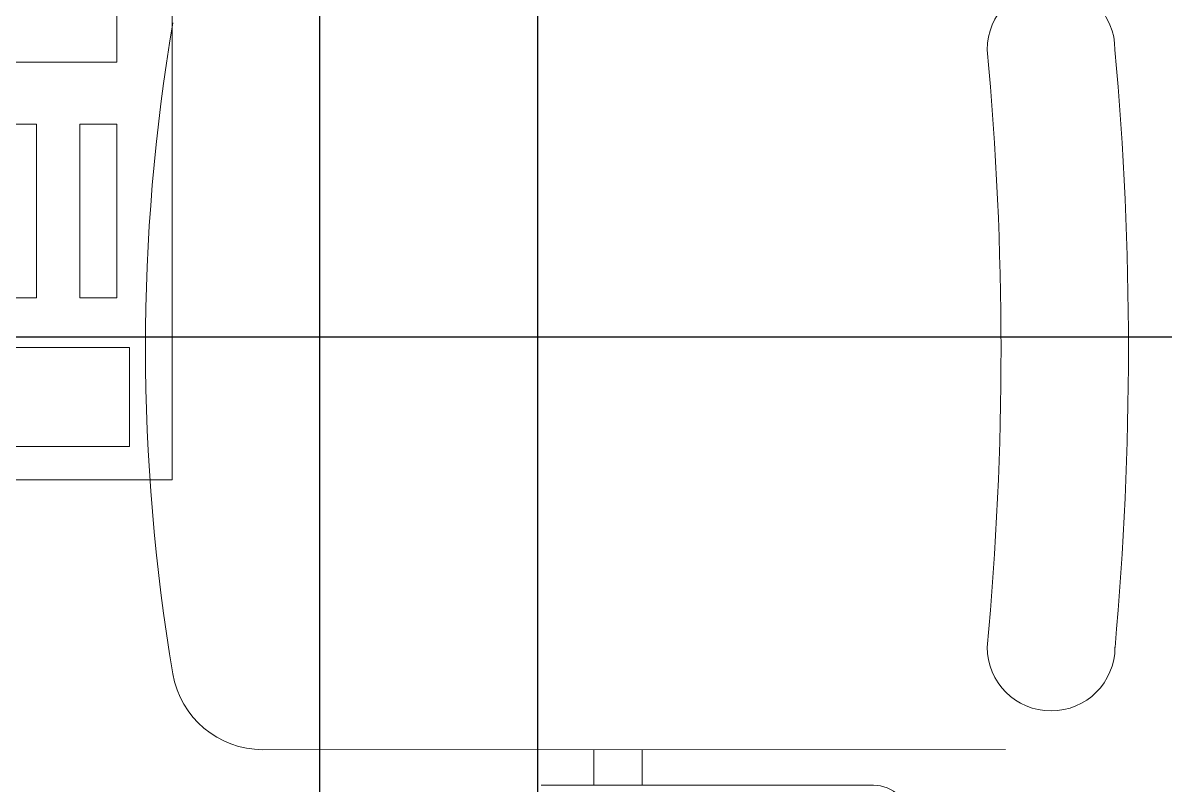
# Model space of a CAD drawing. Extents: x -509638 to 57327, y -29287 to 19916.
# Drawn here: x 25533 to 26160, y 6664 to 7083 of the extents above; entities that cross this region are included whole.
import ezdxf

# ---------------------------------------------------------------- set-up
doc = ezdxf.new("R2010")
doc.units = 0
doc.header["$LTSCALE"] = 0.25
doc.linetypes.add('DASHDOT', pattern=[25.4, 12.7, -6.35, 0, -6.35])
doc.layers.add('01-First Floor$0$FALSE CEILING', color=251, linetype='Continuous')
for name, color, linetype, lineweight in [('01-First Floor$0$LOADING', 253, 'Continuous', 5), ('01-First Floor$0$NEW Wall', 166, 'Continuous', 5), ('E-LITE-CLNG-CNDT', 6, 'DASHDOT', 35)]:
    doc.layers.add(name, color=color, linetype=linetype, lineweight=lineweight)

# ---------------------------------------------------------------- blocks, each defined once
blk = doc.blocks.new('01-First Floor$0$ITCWLS1-P')
at = {"layer": '01-First Floor$0$LOADING'}
for p in [(0, 0.45), (-0.17, 0)]:
    blk.add_line(p, (0, 0), dxfattribs=at)
for points in [[(-0.1019, 0.43047), (-0.03039, 0.43047), (-0.03039, 0.22944), (-0.1019, 0.22944)], [(-0.1019, 0.19536), (-0.07466, 0.19536), (-0.07466, 0.09996), (-0.1019, 0.09996)], [(-0.03039, 0.19536), (-0.05082, 0.19536), (-0.05082, 0.09996), (-0.03039, 0.09996)], [(-0.14957, 0.0727), (-0.02358, 0.0727), (-0.02358, 0.01818), (-0.14957, 0.01818)]]:
    blk.add_lwpolyline(points, close=True, dxfattribs=at)
blk = doc.blocks.new('*X113')
at = {"color": 0}
for p, q in [((5, 3), (5, 3)), ((5, 3), (5, 3)), ((5, 3), (5, 3)), ((5, 3), (5, 3)), ((5, 3), (5, 3)), ((5, 3), (5, 3)), ((5, 3), (5, 3)), ((5, 3), (5, 3)), ((5, 3), (5, 3)), ((5, 3), (5, 3)), ((5, 3), (5, 3)), ((5, 3), (5, 3)), ((5, 3), (5, 3)), ((5, 3), (5, 3)), ((5, 3), (5, 3)), ((5, 3), (5, 3)), ((5, 3), (5, 3)), ((5, 3), (5, 3)), ((5, 3), (5, 3)), ((5, 3), (5, 3)), ((5, 3), (5, 3)), ((5, 3), (5, 3)), ((5, 3), (5, 3)), ((5, 3), (5, 3)), ((5, 3), (5, 3)), ((5, 3), (5, 3)), ((5, 3), (5, 3)), ((5, 3), (5, 3)), ((5, 3), (5, 3)), ((5, 3), (5, 3)), ((5, 3), (5, 3)), ((5, 3), (5, 3)), ((5, 3), (5, 3)), ((5, 3), (5, 3)), ((5, 3), (5, 3)), ((5, 3), (5, 3)), ((5, 3), (5, 3)), ((5, 3), (5, 3)), ((5, 3), (5, 3)), ((5, 3), (5, 3)), ((5, 3), (5, 3)), ((5, 3), (5, 3)), ((5, 3), (5, 3)), ((5, 3), (5, 3)), ((5, 3), (5, 3)), ((5, 3), (5, 3)), ((5, 3), (5, 3)), ((5, 3), (5, 3)), ((5, 3), (5, 3)), ((5, 3), (5, 3)), ((5, 3), (5, 3)), ((5, 3), (5, 3)), ((5, 3), (5, 3)), ((5, 3), (5, 3)), ((5, 3), (5, 3)), ((5, 3), (5, 3)), ((5, 3), (5, 3)), ((5, 3), (5, 3)), ((5, 3), (5, 3)), ((5, 3), (5, 3)), ((5, 3), (5, 3)), ((5, 3), (5, 3)), ((5, 3), (5, 3)), ((5, 3), (5, 3)), ((5, 3), (5, 3)), ((5, 3), (5, 3)), ((6, 3), (5, 3)), ((5, 3), (5, 3)), ((6, 3), (5, 3)), ((5, 3), (5, 3)), ((6, 3), (5, 3)), ((5, 3), (5, 3)), ((6, 3), (5, 3)), ((5, 3), (5, 3)), ((5, 3), (5, 3)), ((5, 3), (5, 3)), ((5, 3), (5, 3)), ((5, 3), (5, 3)), ((5, 3), (5, 3)), ((5, 3), (5, 3)), ((5, 3), (5, 3)), ((5, 3), (5, 3)), ((5, 3), (5, 3)), ((5, 3), (5, 3)), ((5, 3), (5, 3)), ((5, 3), (5, 3)), ((5, 3), (5, 3)), ((5, 3), (5, 3)), ((5, 3), (5, 3)), ((5, 3), (5, 3)), ((5, 3), (5, 3)), ((5, 3), (5, 3)), ((5, 3), (5, 3)), ((5, 3), (5, 3)), ((5, 3), (5, 3)), ((5, 3), (5, 3)), ((6, 3), (6, 3)), ((6, 3), (6, 3)), ((6, 3), (6, 3)), ((6, 3), (6, 3)), ((6, 3), (6, 3)), ((6, 3), (6, 3)), ((6, 3), (6, 3)), ((6, 3), (6, 3)), ((6, 3), (6, 3)), ((6, 3), (6, 3)), ((6, 3), (6, 3)), ((6, 3), (6, 3)), ((6, 3), (6, 3)), ((6, 3), (6, 3)), ((6, 3), (6, 3)), ((6, 3), (6, 3)), ((6, 3), (6, 3)), ((6, 3), (6, 3)), ((6, 3), (6, 3)), ((6, 3), (6, 3)), ((6, 3), (6, 3)), ((6, 3), (6, 3)), ((6, 3), (6, 3)), ((6, 3), (6, 3)), ((6, 3), (6, 3)), ((6, 3), (6, 3)), ((6, 3), (6, 3)), ((6, 3), (6, 3)), ((6, 3), (6, 3)), ((6, 3), (6, 3)), ((6, 3), (6, 3)), ((6, 3), (6, 3)), ((6, 3), (6, 3)), ((6, 3), (6, 3)), ((6, 3), (6, 3)), ((6, 3), (6, 3)), ((6, 3), (6, 3)), ((6, 3), (6, 3)), ((6, 3), (6, 3)), ((6, 3), (6, 3)), ((6, 3), (6, 3)), ((6, 3), (6, 3)), ((6, 3), (6, 3)), ((6, 3), (6, 3)), ((6, 3), (6, 3)), ((6, 3), (6, 3)), ((6, 3), (6, 3)), ((6, 3), (6, 3)), ((6, 3), (6, 3)), ((6, 3), (6, 3)), ((6, 3), (6, 3)), ((6, 3), (6, 3)), ((6, 3), (6, 3)), ((6, 3), (6, 3)), ((6, 3), (6, 3)), ((6, 3), (6, 3)), ((6, 3), (6, 3)), ((6, 3), (6, 3)), ((6, 3), (6, 3)), ((6, 3), (6, 3)), ((6, 3), (6, 3)), ((6, 3), (6, 3)), ((6, 3), (6, 3)), ((6, 3), (6, 3)), ((6, 3), (6, 3)), ((6, 3), (6, 3)), ((6, 3), (6, 3)), ((6, 3), (6, 3)), ((6, 3), (6, 3)), ((6, 3), (6, 3)), ((6, 3), (6, 3)), ((6, 3), (6, 3)), ((6, 3), (6, 3)), ((6, 3), (6, 3)), ((6, 3), (6, 3)), ((6, 3), (6, 3)), ((6, 3), (6, 3)), ((6, 3), (6, 3)), ((6, 3), (6, 3)), ((6, 3), (6, 3)), ((6, 3), (6, 3)), ((6, 3), (6, 3)), ((6, 3), (6, 3)), ((6, 3), (6, 3)), ((6, 3), (6, 3)), ((6, 3), (6, 3)), ((6, 3), (6, 3)), ((6, 3), (6, 3)), ((6, 3), (6, 3)), ((6, 3), (6, 3)), ((6, 3), (6, 3)), ((6, 3), (6, 3)), ((6, 3), (6, 3)), ((6, 3), (6, 3)), ((6, 3), (6, 3)), ((6, 3), (6, 3)), ((6, 3), (6, 3)), ((6, 3), (6, 3)), ((6, 3), (6, 3)), ((6, 3), (6, 3)), ((6, 3), (6, 3)), ((6, 3), (6, 3)), ((6, 3), (6, 3)), ((6, 3), (6, 3)), ((6, 3), (6, 3)), ((6, 3), (6, 3)), ((6, 3), (6, 3)), ((6, 3), (6, 3)), ((6, 3), (6, 3)), ((6, 3), (6, 3)), ((6, 3), (6, 3)), ((6, 3), (6, 3)), ((6, 3), (6, 3)), ((6, 3), (6, 3)), ((6, 3), (6, 3)), ((6, 3), (6, 3)), ((6, 3), (6, 3)), ((6, 3), (6, 3)), ((6, 3), (6, 3)), ((6, 3), (6, 3)), ((6, 3), (6, 3)), ((6, 3), (6, 3)), ((6, 3), (6, 3)), ((6, 3), (6, 3)), ((6, 3), (6, 3)), ((6, 3), (6, 3)), ((6, 3), (6, 3)), ((6, 3), (6, 3)), ((6, 3), (6, 3)), ((6, 3), (6, 3)), ((6, 3), (6, 3)), ((6, 3), (6, 3)), ((6, 3), (6, 3)), ((6, 3), (6, 3)), ((6, 3), (6, 3)), ((6, 3), (6, 3)), ((6, 3), (6, 3)), ((6, 3), (6, 3)), ((6, 3), (6, 3)), ((6, 3), (6, 3)), ((6, 3), (6, 3)), ((6, 3), (6, 3)), ((6, 3), (6, 3)), ((6, 3), (6, 3)), ((6, 3), (6, 3)), ((6, 3), (6, 3)), ((6, 3), (6, 3)), ((6, 3), (6, 3)), ((6, 3), (6, 3)), ((6, 3), (6, 3)), ((6, 3), (6, 3)), ((6, 3), (6, 3)), ((6, 3), (6, 3)), ((6, 3), (6, 3)), ((6, 3), (6, 3)), ((6, 3), (6, 3)), ((6, 3), (6, 3)), ((6, 3), (6, 3)), ((6, 3), (6, 3)), ((6, 3), (6, 3)), ((6, 3), (6, 3)), ((6, 3), (6, 3)), ((6, 3), (6, 3)), ((6, 3), (6, 3)), ((6, 3), (6, 3)), ((6, 3), (6, 3)), ((6, 3), (6, 3)), ((6, 3), (6, 3)), ((6, 3), (6, 3)), ((6, 3), (6, 3)), ((6, 3), (6, 3)), ((6, 3), (6, 3)), ((6, 3), (6, 3)), ((6, 3), (6, 3)), ((6, 3), (6, 3)), ((6, 3), (6, 3)), ((6, 3), (6, 3)), ((6, 3), (6, 3)), ((6, 3), (6, 3)), ((6, 3), (6, 3)), ((6, 3), (6, 3)), ((6, 3), (6, 3)), ((6, 3), (6, 3)), ((6, 3), (6, 3)), ((6, 3), (6, 3)), ((6, 3), (6, 3)), ((6, 3), (6, 3)), ((6, 3), (6, 3)), ((6, 3), (6, 3)), ((6, 3), (6, 3)), ((6, 3), (6, 3)), ((6, 3), (6, 3)), ((6, 3), (6, 3)), ((6, 3), (6, 3)), ((6, 3), (6, 3)), ((6, 3), (6, 3)), ((6, 3), (6, 3)), ((6, 3), (6, 3)), ((6, 3), (6, 3)), ((6, 3), (6, 3)), ((6, 3), (6, 3)), ((6, 3), (6, 3)), ((6, 3), (6, 3)), ((6, 3), (6, 3)), ((6, 3), (5, 3)), ((6, 3), (5, 3)), ((6, 3), (5, 3)), ((6, 3), (5, 3)), ((6, 3), (5, 3)), ((6, 3), (6, 3)), ((6, 3), (6, 3)), ((6, 3), (6, 3)), ((6, 3), (6, 3)), ((6, 3), (6, 3)), ((6, 3), (6, 3)), ((6, 3), (6, 3)), ((6, 3), (6, 3)), ((6, 3), (6, 3)), ((6, 3), (6, 3)), ((6, 3), (6, 3)), ((6, 3), (6, 3)), ((6, 3), (6, 3)), ((6, 3), (6, 3)), ((6, 3), (6, 3)), ((6, 3), (6, 3)), ((6, 3), (6, 3)), ((6, 3), (6, 3)), ((6, 3), (6, 3)), ((6, 3), (6, 3)), ((6, 3), (6, 3)), ((6, 3), (6, 3)), ((6, 3), (6, 3)), ((6, 3), (6, 3)), ((6, 3), (6, 3)), ((6, 3), (6, 3)), ((6, 3), (6, 3)), ((6, 3), (6, 3)), ((6, 3), (6, 3)), ((6, 3), (6, 3)), ((6, 3), (6, 3)), ((6, 3), (6, 3)), ((6, 3), (6, 3)), ((6, 3), (6, 3)), ((6, 3), (6, 3)), ((6, 3), (6, 3)), ((6, 3), (6, 3)), ((6, 3), (6, 3)), ((6, 3), (6, 3)), ((6, 3), (6, 3)), ((6, 3), (6, 3)), ((6, 3), (6, 3)), ((6, 3), (6, 3)), ((6, 3), (6, 3)), ((6, 3), (6, 3)), ((6, 3), (6, 3)), ((6, 3), (6, 3)), ((6, 3), (6, 3)), ((6, 3), (6, 3)), ((6, 3), (6, 3)), ((6, 3), (6, 3)), ((6, 3), (6, 3)), ((6, 3), (6, 3)), ((6, 3), (6, 3)), ((6, 3), (6, 3)), ((6, 3), (6, 3)), ((6, 3), (6, 3)), ((6, 3), (6, 3)), ((6, 3), (6, 3)), ((6, 3), (6, 3)), ((6, 3), (6, 3)), ((6, 3), (6, 3)), ((6, 3), (6, 3)), ((6, 3), (6, 3)), ((6, 3), (6, 3)), ((6, 3), (6, 3)), ((6, 3), (6, 3)), ((6, 3), (6, 3)), ((6, 3), (6, 3)), ((6, 3), (6, 3)), ((6, 3), (6, 3)), ((6, 3), (6, 3)), ((6, 3), (6, 3)), ((6, 3), (6, 3)), ((6, 3), (6, 3)), ((6, 3), (6, 3)), ((6, 3), (6, 3)), ((6, 3), (6, 3)), ((6, 3), (6, 3)), ((6, 3), (6, 3)), ((6, 3), (6, 3)), ((6, 3), (6, 3)), ((6, 3), (6, 3)), ((6, 3), (6, 3)), ((6, 3), (6, 3)), ((6, 3), (6, 3)), ((6, 3), (6, 3)), ((6, 3), (6, 3)), ((6, 3), (6, 3)), ((6, 3), (6, 3)), ((6, 3), (6, 3)), ((6, 3), (6, 3)), ((6, 3), (6, 3)), ((6, 3), (6, 3)), ((6, 3), (6, 3)), ((6, 3), (6, 3)), ((6, 3), (6, 3)), ((6, 3), (6, 3)), ((6, 3), (6, 3)), ((6, 3), (6, 3)), ((6, 3), (6, 3)), ((6, 3), (6, 3)), ((6, 3), (6, 3)), ((6, 3), (6, 3)), ((6, 3), (6, 3)), ((6, 3), (6, 3)), ((6, 3), (6, 3)), ((6, 3), (6, 3)), ((6, 3), (6, 3)), ((6, 3), (6, 3)), ((6, 3), (6, 3)), ((6, 3), (6, 3)), ((6, 3), (6, 3)), ((6, 3), (6, 3)), ((6, 3), (6, 3)), ((6, 3), (6, 3)), ((6, 3), (6, 3)), ((6, 3), (6, 3)), ((6, 3), (6, 3)), ((6, 3), (6, 3)), ((6, 3), (6, 3)), ((6, 3), (6, 3)), ((6, 3), (6, 3)), ((6, 3), (6, 3)), ((6, 3), (6, 3)), ((6, 3), (6, 3)), ((6, 3), (6, 3)), ((6, 3), (6, 3)), ((6, 3), (6, 3)), ((6, 3), (6, 3)), ((6, 3), (6, 3)), ((6, 3), (6, 3)), ((6, 3), (6, 3)), ((6, 3), (6, 3)), ((6, 3), (6, 3)), ((6, 3), (6, 3)), ((6, 3), (6, 3)), ((6, 3), (6, 3)), ((6, 3), (6, 3)), ((6, 3), (6, 3)), ((6, 3), (6, 3)), ((6, 3), (6, 3)), ((6, 3), (6, 3)), ((6, 3), (6, 3)), ((6, 3), (6, 3)), ((6, 3), (6, 3)), ((6, 3), (6, 3)), ((6, 3), (6, 3)), ((6, 3), (6, 3)), ((6, 3), (6, 3)), ((6, 3), (6, 3)), ((6, 3), (6, 3)), ((6, 3), (6, 3)), ((6, 3), (6, 3)), ((6, 3), (6, 3)), ((6, 3), (6, 3)), ((6, 3), (6, 3)), ((6, 3), (6, 3)), ((6, 3), (6, 3)), ((6, 3), (6, 3)), ((6, 3), (6, 3)), ((6, 3), (6, 3)), ((6, 3), (6, 3)), ((6, 3), (6, 3)), ((6, 3), (6, 3)), ((6, 3), (6, 3)), ((6, 3), (6, 3)), ((6, 3), (6, 3)), ((6, 3), (6, 3)), ((6, 3), (6, 3)), ((6, 3), (6, 3)), ((6, 3), (6, 3)), ((6, 3), (6, 3)), ((6, 3), (6, 3)), ((6, 3), (6, 3)), ((6, 3), (6, 3)), ((6, 3), (6, 3)), ((6, 3), (6, 3)), ((6, 3), (6, 3)), ((6, 3), (6, 3)), ((6, 3), (6, 3)), ((6, 3), (6, 3)), ((6, 3), (6, 3)), ((6, 3), (6, 3)), ((6, 3), (6, 3)), ((6, 3), (6, 3)), ((6, 3), (6, 3)), ((6, 3), (6, 3)), ((6, 3), (6, 3)), ((6, 3), (6, 3)), ((6, 3), (6, 3)), ((6, 3), (6, 3)), ((6, 3), (6, 3)), ((6, 3), (6, 3)), ((6, 3), (6, 3)), ((6, 3), (6, 3)), ((6, 3), (6, 3)), ((6, 3), (6, 3)), ((6, 3), (6, 3)), ((6, 3), (6, 3)), ((6, 3), (6, 3)), ((6, 3), (6, 3)), ((6, 3), (6, 3)), ((6, 3), (6, 3)), ((6, 3), (6, 3)), ((6, 3), (6, 3)), ((6, 3), (6, 3)), ((6, 3), (6, 3)), ((6, 3), (6, 3)), ((6, 3), (6, 3)), ((6, 3), (6, 3)), ((6, 3), (6, 3)), ((6, 3), (6, 3)), ((6, 3), (6, 3)), ((6, 3), (6, 3)), ((6, 3), (6, 3)), ((6, 3), (6, 3)), ((6, 3), (6, 3)), ((6, 3), (6, 3)), ((6, 3), (6, 3)), ((6, 3), (6, 3)), ((6, 3), (6, 3)), ((6, 3), (6, 3)), ((6, 3), (6, 3)), ((6, 3), (6, 3)), ((6, 3), (6, 3)), ((6, 3), (6, 3)), ((6, 3), (6, 3)), ((6, 3), (6, 3)), ((6, 3), (6, 3)), ((6, 3), (6, 3)), ((6, 3), (6, 3)), ((6, 3), (6, 3)), ((6, 3), (6, 3)), ((6, 3), (6, 3)), ((6, 3), (6, 3)), ((6, 3), (6, 3)), ((6, 3), (6, 3)), ((6, 3), (6, 3)), ((6, 3), (6, 3)), ((6, 3), (6, 3)), ((6, 3), (6, 3)), ((6, 3), (6, 3)), ((6, 3), (6, 3)), ((6, 3), (6, 3)), ((6, 3), (6, 3)), ((6, 3), (6, 3)), ((6, 3), (6, 3)), ((6, 3), (6, 3)), ((6, 3), (6, 3)), ((6, 3), (6, 3)), ((6, 3), (6, 3)), ((6, 3), (6, 3)), ((6, 3), (6, 3)), ((6, 3), (6, 3)), ((6, 3), (6, 3)), ((6, 3), (6, 3)), ((6, 3), (6, 3)), ((6, 3), (6, 3)), ((6, 3), (6, 3)), ((6, 3), (6, 3)), ((6, 3), (6, 3)), ((6, 3), (6, 3)), ((6, 3), (6, 3)), ((6, 3), (6, 3)), ((6, 3), (6, 3)), ((6, 3), (6, 3)), ((6, 3), (6, 3)), ((6, 3), (6, 3)), ((6, 3), (6, 3)), ((6, 3), (6, 3)), ((6, 3), (6, 3)), ((6, 3), (6, 3)), ((6, 3), (6, 3)), ((6, 3), (6, 3)), ((6, 3), (6, 3)), ((6, 3), (6, 3)), ((6, 3), (6, 3)), ((6, 3), (6, 3)), ((6, 3), (6, 3)), ((6, 3), (6, 3)), ((6, 3), (6, 3)), ((6, 3), (6, 3)), ((6, 3), (6, 3)), ((6, 3), (6, 3)), ((6, 3), (6, 3)), ((6, 3), (6, 3)), ((6, 3), (6, 3)), ((6, 3), (6, 3)), ((6, 3), (6, 3)), ((6, 3), (6, 3)), ((6, 3), (6, 3)), ((6, 3), (6, 3)), ((6, 3), (6, 3)), ((6, 3), (6, 3)), ((6, 3), (6, 3)), ((6, 3), (6, 3)), ((6, 3), (6, 3)), ((6, 3), (6, 3)), ((6, 3), (6, 3)), ((6, 3), (6, 3)), ((6, 3), (6, 3)), ((6, 3), (6, 3)), ((6, 3), (6, 3)), ((6, 3), (6, 3)), ((6, 3), (6, 3)), ((6, 3), (6, 3)), ((6, 3), (6, 3)), ((6, 3), (6, 3)), ((6, 3), (6, 3)), ((6, 3), (6, 3)), ((6, 3), (6, 3)), ((6, 3), (6, 3)), ((6, 3), (6, 3)), ((6, 3), (6, 3)), ((6, 3), (6, 3)), ((6, 3), (6, 3))]:
    blk.add_line(p, q, dxfattribs=at)
blk = doc.blocks.new('*X114')
at = {"color": 0}
for p, q in [((13, 1), (13, 1)), ((13, 1), (13, 1)), ((13, 1), (13, 1)), ((13, 1), (13, 1)), ((13, 1), (13, 1)), ((13, 1), (13, 1)), ((13, 1), (13, 1)), ((13, 1), (13, 1)), ((13, 1), (13, 1)), ((13, 1), (13, 1)), ((13, 1), (13, 1)), ((13, 1), (13, 1)), ((13, 1), (13, 1)), ((13, 1), (13, 1)), ((13, 1), (13, 1)), ((13, 1), (14, 1)), ((13, 1), (14, 1)), ((13, 1), (14, 1)), ((13, 1), (13, 1)), ((13, 1), (13, 1)), ((13, 1), (13, 1)), ((13, 1), (13, 1)), ((13, 1), (13, 1)), ((13, 1), (13, 1)), ((13, 1), (13, 1)), ((13, 1), (13, 1)), ((13, 1), (13, 1)), ((13, 1), (13, 1)), ((13, 1), (13, 1)), ((13, 1), (13, 1)), ((13, 1), (13, 1)), ((13, 1), (13, 1)), ((13, 1), (13, 1)), ((13, 1), (13, 1)), ((13, 1), (13, 1)), ((13, 1), (13, 1)), ((13, 1), (13, 1)), ((13, 1), (13, 1)), ((13, 1), (13, 1)), ((13, 1), (13, 1)), ((13, 1), (13, 1)), ((13, 1), (13, 1)), ((13, 1), (13, 1)), ((13, 1), (13, 1)), ((13, 1), (13, 1)), ((13, 1), (13, 1)), ((13, 1), (13, 1)), ((13, 1), (13, 1)), ((13, 1), (13, 1)), ((13, 1), (13, 1)), ((13, 1), (13, 1)), ((13, 1), (13, 1)), ((13, 1), (13, 1)), ((13, 1), (13, 1)), ((13, 1), (13, 1)), ((13, 1), (13, 1)), ((13, 1), (13, 1)), ((13, 1), (13, 1)), ((13, 1), (13, 1)), ((13, 1), (13, 1)), ((13, 1), (13, 1)), ((13, 1), (13, 1)), ((13, 1), (13, 1)), ((13, 1), (13, 1)), ((13, 1), (13, 1)), ((13, 1), (13, 1)), ((13, 1), (13, 1)), ((13, 1), (13, 1)), ((13, 1), (13, 1)), ((13, 1), (13, 1)), ((13, 1), (13, 1)), ((13, 1), (13, 1)), ((13, 1), (13, 1)), ((13, 1), (13, 1)), ((13, 1), (13, 1)), ((13, 1), (13, 1)), ((13, 1), (13, 1)), ((13, 1), (13, 1)), ((13, 1), (13, 1)), ((13, 1), (13, 1)), ((13, 1), (13, 1)), ((13, 1), (13, 1)), ((13, 1), (13, 1)), ((13, 1), (13, 1)), ((13, 1), (13, 1)), ((13, 1), (13, 1)), ((13, 1), (13, 1)), ((13, 1), (13, 1)), ((13, 1), (13, 1)), ((13, 1), (13, 1)), ((13, 1), (13, 1)), ((13, 1), (13, 1)), ((13, 1), (13, 1)), ((13, 1), (13, 1)), ((13, 1), (13, 1)), ((13, 1), (13, 1)), ((13, 1), (13, 1)), ((13, 1), (13, 1)), ((13, 1), (13, 1)), ((13, 1), (13, 1)), ((13, 1), (13, 1)), ((13, 1), (13, 1)), ((13, 1), (13, 1)), ((13, 1), (13, 1)), ((13, 1), (13, 1)), ((13, 1), (13, 1)), ((13, 1), (13, 1)), ((13, 1), (13, 1)), ((13, 1), (13, 1)), ((13, 1), (13, 1)), ((13, 1), (13, 1)), ((13, 1), (13, 1)), ((13, 1), (13, 1)), ((13, 1), (13, 1)), ((13, 1), (13, 1)), ((13, 1), (13, 1)), ((13, 1), (13, 1)), ((13, 1), (13, 1)), ((13, 1), (13, 1)), ((13, 1), (13, 1)), ((13, 1), (13, 1)), ((13, 1), (13, 1)), ((13, 1), (13, 1)), ((13, 1), (14, 1)), ((13, 0), (13, 0)), ((13, 0), (13, 0)), ((13, 0), (13, 0)), ((13, 0), (13, 0)), ((13, 0), (13, 0)), ((13, 0), (13, 0)), ((13, 0), (13, 0)), ((13, 0), (13, 0)), ((13, 0), (13, 0)), ((13, 0), (13, 0)), ((13, 0), (13, 0)), ((13, 0), (13, 0)), ((13, 0), (13, 0)), ((13, 0), (13, 0)), ((13, 0), (13, 0)), ((13, 0), (13, 0)), ((13, 0), (13, 0)), ((13, 0), (13, 0)), ((13, 0), (13, 0)), ((13, 0), (13, 0)), ((13, 0), (13, 0)), ((13, 0), (13, 0)), ((13, 0), (13, 0)), ((13, 0), (13, 0)), ((13, 0), (13, 0)), ((13, 0), (13, 0)), ((13, 0), (13, 0)), ((13, 0), (13, 0)), ((13, 0), (13, 0)), ((13, 0), (13, 0)), ((13, 0), (13, 0)), ((13, 0), (13, 0)), ((13, 0), (13, 0)), ((13, 0), (13, 0)), ((13, 0), (13, 0)), ((13, 0), (13, 0)), ((13, 0), (13, 0)), ((13, 0), (13, 0)), ((13, 0), (13, 0)), ((13, 0), (13, 0)), ((13, 0), (13, 0)), ((13, 0), (13, 0)), ((13, 0), (13, 0)), ((13, 0), (13, 0)), ((13, 0), (13, 0)), ((13, 0), (13, 0)), ((13, 0), (13, 0)), ((13, 0), (13, 0)), ((13, 0), (14, 0)), ((13, 0), (14, 0)), ((13, 0), (13, 0)), ((13, 0), (14, 0)), ((14, 1), (14, 1)), ((14, 1), (14, 1)), ((14, 1), (14, 1)), ((14, 1), (14, 1)), ((14, 1), (14, 1)), ((14, 1), (14, 1)), ((14, 1), (14, 1)), ((14, 1), (14, 1)), ((14, 1), (14, 1)), ((14, 1), (14, 1)), ((14, 1), (14, 1)), ((14, 1), (14, 1)), ((14, 1), (14, 1)), ((14, 1), (14, 1)), ((14, 1), (14, 1)), ((14, 1), (14, 1)), ((14, 1), (14, 1)), ((14, 1), (14, 1)), ((14, 1), (14, 1)), ((14, 1), (14, 1)), ((14, 1), (14, 1)), ((14, 1), (14, 1)), ((14, 1), (14, 1)), ((14, 1), (14, 1)), ((14, 1), (14, 1)), ((14, 1), (14, 1)), ((14, 1), (14, 1)), ((14, 1), (14, 1)), ((14, 1), (14, 1)), ((14, 1), (14, 1)), ((14, 1), (14, 1)), ((14, 1), (14, 1)), ((14, 1), (14, 1)), ((14, 1), (14, 1)), ((14, 1), (14, 1)), ((14, 1), (14, 1)), ((14, 1), (14, 1)), ((14, 1), (14, 1)), ((14, 1), (14, 1)), ((14, 1), (14, 1)), ((14, 1), (14, 1)), ((14, 1), (14, 1)), ((14, 1), (14, 1)), ((14, 1), (14, 1)), ((14, 1), (14, 1)), ((14, 1), (14, 1)), ((14, 1), (14, 1)), ((14, 1), (14, 1)), ((14, 1), (14, 1)), ((14, 1), (14, 1)), ((14, 1), (14, 1)), ((14, 1), (14, 1)), ((14, 1), (14, 1)), ((14, 1), (14, 1)), ((14, 1), (14, 1)), ((14, 1), (14, 1)), ((14, 1), (14, 1)), ((14, 1), (14, 1)), ((14, 1), (14, 1)), ((14, 1), (14, 1)), ((14, 1), (14, 1)), ((14, 1), (14, 1)), ((14, 1), (14, 1)), ((14, 1), (14, 1)), ((14, 1), (14, 1)), ((14, 1), (14, 1)), ((14, 1), (14, 1)), ((14, 1), (14, 1)), ((14, 1), (14, 1)), ((14, 1), (14, 1)), ((14, 1), (14, 1)), ((14, 1), (14, 1)), ((14, 1), (14, 1)), ((14, 1), (14, 1)), ((14, 1), (14, 1)), ((14, 1), (14, 1)), ((14, 1), (14, 1)), ((14, 1), (14, 1)), ((14, 1), (14, 1)), ((14, 1), (14, 1)), ((14, 1), (14, 1)), ((14, 1), (14, 1)), ((14, 1), (14, 1)), ((14, 1), (14, 1)), ((14, 1), (14, 1)), ((14, 1), (14, 1)), ((14, 1), (14, 1)), ((14, 1), (14, 1)), ((14, 1), (14, 1)), ((14, 1), (14, 1)), ((14, 1), (14, 1)), ((14, 1), (14, 1)), ((14, 1), (14, 1)), ((14, 1), (14, 1)), ((14, 0), (14, 0)), ((14, 0), (14, 0)), ((14, 0), (14, 0)), ((14, 0), (14, 0)), ((14, 0), (14, 0)), ((14, 0), (14, 0)), ((14, 0), (14, 0)), ((14, 0), (14, 0)), ((14, 0), (14, 0)), ((14, 0), (14, 0)), ((14, 0), (14, 0)), ((14, 0), (14, 0)), ((14, 0), (14, 0)), ((14, 0), (14, 0)), ((14, 0), (14, 0)), ((14, 0), (14, 0)), ((14, 0), (14, 0)), ((14, 0), (14, 0)), ((14, 0), (14, 0)), ((14, 0), (14, 0)), ((14, 0), (14, 0)), ((14, 0), (14, 0)), ((14, 0), (14, 0)), ((14, 0), (14, 0)), ((14, 0), (14, 0)), ((14, 0), (14, 0)), ((14, 0), (14, 0)), ((14, 0), (14, 0)), ((14, 0), (14, 0)), ((14, 0), (14, 0)), ((14, 0), (14, 0)), ((14, 0), (14, 0)), ((14, 0), (14, 0)), ((14, 0), (14, 0)), ((14, 0), (14, 0)), ((14, 0), (14, 0)), ((14, 0), (14, 0)), ((14, 0), (14, 0)), ((14, 0), (14, 0)), ((14, 0), (14, 0)), ((14, 0), (14, 0)), ((14, 0), (14, 0)), ((14, 0), (14, 0)), ((14, 0), (14, 0)), ((14, 0), (14, 0)), ((14, 0), (14, 0)), ((14, 0), (14, 0)), ((14, 0), (14, 0)), ((13, 0), (13, 0)), ((13, 0), (14, 0)), ((13, 0), (13, 0)), ((13, 0), (14, 0)), ((13, 0), (13, 0)), ((13, 0), (14, 0)), ((13, 0), (13, 0)), ((13, 0), (13, 0)), ((13, 0), (13, 0)), ((13, 0), (13, 0)), ((13, 0), (14, 0)), ((13, 0), (13, 0)), ((13, 0), (14, 0)), ((13, 0), (13, 0)), ((13, 0), (14, 0)), ((13, 0), (13, 0)), ((13, 0), (14, 0)), ((13, 0), (13, 0)), ((13, 0), (14, 0)), ((13, 0), (13, 0)), ((13, 0), (14, 0)), ((13, 0), (13, 0)), ((13, 0), (14, 0)), ((13, 0), (13, 0)), ((13, 0), (13, 0)), ((13, 0), (13, 0)), ((13, 0), (14, 0)), ((13, 0), (13, 0)), ((13, 0), (14, 0)), ((13, 0), (13, 0)), ((13, 0), (14, 0)), ((13, 0), (13, 0)), ((13, 0), (14, 0)), ((13, 0), (13, 0)), ((13, 0), (13, 0)), ((13, 0), (13, 0)), ((13, 0), (13, 0)), ((13, 0), (13, 0)), ((13, 0), (13, 0)), ((13, 0), (13, 0)), ((13, 0), (13, 0)), ((13, 0), (13, 0)), ((13, 0), (13, 0)), ((13, 0), (13, 0)), ((13, 0), (13, 0)), ((13, 0), (13, 0)), ((13, 0), (13, 0)), ((13, 0), (13, 0)), ((13, 0), (13, 0)), ((13, 0), (13, 0)), ((13, 0), (13, 0)), ((13, 0), (13, 0)), ((13, 0), (13, 0)), ((13, 0), (13, 0)), ((13, 0), (13, 0)), ((13, 0), (13, 0)), ((13, 0), (13, 0)), ((13, 0), (13, 0)), ((13, 0), (13, 0)), ((13, 0), (13, 0)), ((13, 0), (13, 0)), ((13, 0), (13, 0)), ((13, 0), (13, 0)), ((13, 0), (13, 0)), ((13, -1), (13, -1)), ((13, -1), (13, -1)), ((13, -1), (13, -1)), ((13, -1), (13, -1)), ((13, -1), (13, -1)), ((13, -1), (14, -1)), ((13, -1), (13, -1)), ((14, 0), (14, 0)), ((14, 0), (14, 0)), ((14, 0), (14, 0)), ((14, 0), (14, 0)), ((14, 0), (14, 0)), ((14, 0), (14, 0)), ((14, 0), (14, 0)), ((14, 0), (14, 0)), ((14, 0), (14, 0)), ((14, 0), (14, 0)), ((14, 0), (14, 0)), ((14, 0), (14, 0)), ((14, 0), (14, 0)), ((14, 0), (14, 0)), ((14, 0), (14, 0)), ((13, 0), (14, 0)), ((14, 0), (14, 0)), ((14, 0), (14, 0)), ((14, 0), (14, 0)), ((14, 0), (14, 0)), ((14, 0), (14, 0)), ((14, 0), (14, 0)), ((14, 0), (14, 0)), ((14, 0), (14, 0)), ((14, 0), (14, 0)), ((14, 0), (14, 0)), ((14, 0), (14, 0)), ((14, 0), (14, 0)), ((14, 0), (14, 0)), ((14, 0), (14, 0)), ((14, 0), (14, 0)), ((14, 0), (14, 0)), ((14, 0), (14, 0)), ((14, 0), (14, 0)), ((14, 0), (14, 0)), ((14, 0), (14, 0)), ((14, 0), (14, 0)), ((14, 0), (14, 0)), ((14, 0), (14, 0)), ((14, 0), (14, 0)), ((14, 0), (14, 0)), ((14, 0), (14, 0)), ((14, 0), (14, 0)), ((14, 0), (14, 0)), ((14, 0), (14, 0)), ((14, 0), (14, 0)), ((14, 0), (14, 0)), ((14, 0), (14, 0)), ((14, 0), (14, 0)), ((14, 0), (14, 0)), ((14, -1), (14, -1)), ((14, -1), (14, -1)), ((14, -1), (14, -1)), ((14, -1), (14, -1)), ((14, -1), (14, -1))]:
    blk.add_line(p, q, dxfattribs=at)
blk = doc.blocks.new('01-First Floor$0$GF21018-P')
at = {"color": 0}
for p, q in [((0.22049, 0.47563), (0.22049, 0.0675)), ((0.24001, 0.32259), (0.24001, 0.14)), ((0.22049, 0.29372), (0.24001, 0.29372)), ((0.22049, 0.26708), (0.24001, 0.26708))]:
    blk.add_line(p, q, dxfattribs=at)
for points in [[(0.24001, 0.29372), (0.24001, 0.29372), (0.24001, 0.29372), (0.24001, 0.29372), (0.24001, 0.29372), (0.24001, 0.29372), (0.24001, 0.29372), (0.24001, 0.29372), (0.24001, 0.29372), (0.24001, 0.29372), (0.24001, 0.29372), (0.24001, 0.29372), (0.24001, 0.29372), (0.24001, 0.29372), (0.24001, 0.29372), (0.24001, 0.29372), (0.24001, 0.29372), (0.24001, 0.29372), (0.24001, 0.29372), (0.24001, 0.29372), (0.24001, 0.29372), (0.24001, 0.29372), (0.24001, 0.29372), (0.24001, 0.29372), (0.24001, 0.29372), (0.24001, 0.29372), (0.24001, 0.29372), (0.24001, 0.29372), (0.24001, 0.29372), (0.24001, 0.29372), (0.24001, 0.29372), (0.24001, 0.29372), (0.24001, 0.29372), (0.24001, 0.29372), (0.24001, 0.29372), (0.24001, 0.29372), (0.24001, 0.29372), (0.24001, 0.29372), (0.24001, 0.29372), (0.24001, 0.29372), (0.24001, 0.29372), (0.24001, 0.29372), (0.24001, 0.29372), (0.24001, 0.29372), (0.24001, 0.29372), (0.24001, 0.29372), (0.24001, 0.29372), (0.24001, 0.29372), (0.24001, 0.29372), (0.24001, 0.29372), (0.24001, 0.29372), (0.24001, 0.29372), (0.24001, 0.29372), (0.24001, 0.29372), (0.24001, 0.29372), (0.24001, 0.29372), (0.24001, 0.29372), (0.24001, 0.29372), (0.24001, 0.29372), (0.24001, 0.29372), (0.24001, 0.29372), (0.24001, 0.29372), (0.24001, 0.29372), (0.24001, 0.29372), (0.24001, 0.29372), (0.24001, 0.29372), (0.24001, 0.29372), (0.24001, 0.29372), (0.24001, 0.29372), (0.24001, 0.29372), (0.24001, 0.29372), (0.24001, 0.29372), (0.24001, 0.29372), (0.24001, 0.29372), (0.24001, 0.29372), (0.24001, 0.29372), (0.24001, 0.29372), (0.24001, 0.29372), (0.24001, 0.29372), (0.24001, 0.29372), (0.24001, 0.29372), (0.24001, 0.29372), (0.24001, 0.29372), (0.24001, 0.29372), (0.24001, 0.29372), (0.24001, 0.29372), (0.24001, 0.29372), (0.24001, 0.29372), (0.24001, 0.29372), (0.24001, 0.29372), (0.24001, 0.29372), (0.24001, 0.29372), (0.24001, 0.29372), (0.24001, 0.29372), (0.24001, 0.29372), (0.24001, 0.29372), (0.24001, 0.29372), (0.24001, 0.29372), (0.24001, 0.29372), (0.24001, 0.29372), (0.24001, 0.29372), (0.24001, 0.29372), (0.24001, 0.29372), (0.24001, 0.29372), (0.24001, 0.29372), (0.24001, 0.29372), (0.24001, 0.29372), (0.24001, 0.29372), (0.24001, 0.29372), (0.24001, 0.29372), (0.24001, 0.29372), (0.24001, 0.29372), (0.24001, 0.29372), (0.24001, 0.29372), (0.24001, 0.29372), (0.24001, 0.29372), (0.24001, 0.29372), (0.24001, 0.29372), (0.24001, 0.29372), (0.24001, 0.29372), (0.24001, 0.29372), (0.24001, 0.29372), (0.24001, 0.29372), (0.24001, 0.29372), (0.24001, 0.29372), (0.24001, 0.29372), (0.24001, 0.29372), (0.24001, 0.29372), (0.24001, 0.29372), (0.24001, 0.29372), (0.24001, 0.29372), (0.24001, 0.29372), (0.24001, 0.29372), (0.24001, 0.29372), (0.24001, 0.29372), (0.24001, 0.29372), (0.24001, 0.29372), (0.24001, 0.29372), (0.24001, 0.29372), (0.24001, 0.29372), (0.24001, 0.29372), (0.24001, 0.29372), (0.24001, 0.29372), (0.24001, 0.29372), (0.24001, 0.29372), (0.24001, 0.29372), (0.24001, 0.29372), (0.24001, 0.29372), (0.24001, 0.29372), (0.24001, 0.29372), (0.24001, 0.29372), (0.24001, 0.29372), (0.24001, 0.29372), (0.24001, 0.29372), (0.24001, 0.29372), (0.24001, 0.29372), (0.24001, 0.29372), (0.24001, 0.29372), (0.24001, 0.29372), (0.24001, 0.29372), (0.24001, 0.29372), (0.24001, 0.29372), (0.24001, 0.29372), (0.24001, 0.29372), (0.24001, 0.29372), (0.24001, 0.29372), (0.24001, 0.29372), (0.24001, 0.29372), (0.24001, 0.29372), (0.24001, 0.29372), (0.24001, 0.29372), (0.24001, 0.29372), (0.24001, 0.29372), (0.24001, 0.29372), (0.24001, 0.29372), (0.24001, 0.29372), (0.24001, 0.29372), (0.24001, 0.29372), (0.24001, 0.29372), (0.24001, 0.29372), (0.24001, 0.29372), (0.24001, 0.29372), (0.24001, 0.29372), (0.24001, 0.29372), (0.24001, 0.29372), (0.24001, 0.29372), (0.24001, 0.29372), (0.24001, 0.29372), (0.24001, 0.29372), (0.24001, 0.29372), (0.24001, 0.29372), (0.24001, 0.29372), (0.24001, 0.29372), (0.24001, 0.29372), (0.24001, 0.29372), (0.24001, 0.29372), (0.24001, 0.29372), (0.24001, 0.29372), (0.24001, 0.29372), (0.24001, 0.29372), (0.24001, 0.29372), (0.24001, 0.29372), (0.24001, 0.29372), (0.24001, 0.29372), (0.24001, 0.29372), (0.24001, 0.29372), (0.24001, 0.29372), (0.24001, 0.29372), (0.24001, 0.29372), (0.24001, 0.29372), (0.24001, 0.29372), (0.24001, 0.29372), (0.24001, 0.29372), (0.24001, 0.29372), (0.24001, 0.29372), (0.24001, 0.29372), (0.24001, 0.29372), (0.24001, 0.29372), (0.24001, 0.29372), (0.24001, 0.29372), (0.24001, 0.29372), (0.24001, 0.29372), (0.24001, 0.29372), (0.24001, 0.29372), (0.24001, 0.29372), (0.24001, 0.29372), (0.24001, 0.29372), (0.24001, 0.29372), (0.24001, 0.29372), (0.24001, 0.29372), (0.24001, 0.29372), (0.24001, 0.29372), (0.24001, 0.29372), (0.24001, 0.29372), (0.24001, 0.29372), (0.24001, 0.29372), (0.24001, 0.29372), (0.24001, 0.29372), (0.24001, 0.29372), (0.24001, 0.29372), (0.24001, 0.29372), (0.24001, 0.29372), (0.24001, 0.29372), (0.24001, 0.29372), (0.24001, 0.29372), (0.24001, 0.29372), (0.24001, 0.29372), (0.24001, 0.29372), (0.24001, 0.29372), (0.24001, 0.29372), (0.24001, 0.29372), (0.24001, 0.29372), (0.24001, 0.29372), (0.24001, 0.29372), (0.24001, 0.29372), (0.24001, 0.29372), (0.24001, 0.29372), (0.24001, 0.29372), (0.24001, 0.29372), (0.24001, 0.29372), (0.24001, 0.29372), (0.24001, 0.29372), (0.24001, 0.29372), (0.24001, 0.29372), (0.24001, 0.29372), (0.24001, 0.29372), (0.24001, 0.29372), (0.24001, 0.29372), (0.24001, 0.29372), (0.24001, 0.29372), (0.24001, 0.29372), (0.24001, 0.29372), (0.24001, 0.29372), (0.24001, 0.29372), (0.24001, 0.29372), (0.24001, 0.29372), (0.24001, 0.29372)], [(0.24001, 0.29372), (0.24001, 0.29372), (0.24001, 0.29372), (0.24001, 0.29372), (0.24001, 0.29372), (0.24001, 0.29372), (0.24001, 0.29372), (0.24001, 0.29372), (0.24001, 0.29372), (0.24001, 0.29372), (0.24001, 0.29372), (0.24001, 0.29372), (0.24001, 0.29372), (0.24001, 0.29372), (0.24001, 0.29372), (0.24001, 0.29372), (0.24001, 0.29372), (0.24001, 0.29372), (0.24001, 0.29372), (0.24001, 0.29372), (0.24001, 0.29372), (0.24001, 0.29372), (0.24001, 0.29372), (0.24001, 0.29372), (0.24001, 0.29372), (0.24001, 0.29372), (0.24001, 0.29372), (0.24001, 0.29372), (0.24001, 0.29372), (0.24001, 0.29372), (0.24001, 0.29372), (0.24001, 0.29372), (0.24001, 0.29372), (0.24001, 0.29372), (0.24001, 0.29372), (0.24001, 0.29372), (0.24001, 0.29372), (0.24001, 0.29372), (0.24001, 0.29372), (0.24001, 0.29372), (0.24001, 0.29372), (0.24001, 0.29372), (0.24001, 0.29372), (0.24001, 0.29372), (0.24001, 0.29372), (0.24001, 0.29372), (0.24001, 0.29372), (0.24001, 0.29372), (0.24001, 0.29372), (0.24001, 0.29372), (0.24001, 0.29372), (0.24001, 0.29372), (0.24001, 0.29372), (0.24001, 0.29372), (0.24001, 0.29372), (0.24001, 0.29372), (0.24001, 0.29372), (0.24001, 0.29372), (0.24001, 0.29372), (0.24001, 0.29372), (0.24001, 0.29372), (0.24001, 0.29372), (0.24001, 0.29372), (0.24001, 0.29372), (0.24001, 0.29372), (0.24001, 0.29372), (0.24001, 0.29372), (0.24001, 0.29372), (0.24001, 0.29372), (0.24001, 0.29372), (0.24001, 0.29372), (0.24001, 0.29372), (0.24001, 0.29372), (0.24001, 0.29372), (0.24001, 0.29372), (0.24001, 0.29372), (0.24001, 0.29372), (0.24001, 0.29372), (0.24001, 0.29372), (0.24001, 0.29372), (0.24001, 0.29372), (0.24001, 0.29372), (0.24001, 0.29372), (0.24001, 0.29372), (0.24001, 0.29372), (0.24001, 0.29372), (0.24001, 0.29372), (0.24001, 0.29372), (0.24001, 0.29372), (0.24001, 0.29372), (0.24001, 0.29372), (0.24001, 0.29372), (0.24001, 0.29372), (0.24001, 0.29372), (0.24001, 0.29372), (0.24001, 0.29372), (0.24001, 0.29372), (0.24001, 0.29372), (0.24001, 0.29372), (0.24001, 0.29372), (0.24001, 0.29372), (0.24001, 0.29372), (0.24001, 0.29372), (0.24001, 0.29372), (0.24001, 0.29372), (0.24001, 0.29372), (0.24001, 0.29372), (0.24001, 0.29372), (0.24001, 0.29372), (0.24001, 0.29372), (0.24001, 0.29372), (0.24001, 0.29372), (0.24001, 0.29372), (0.24001, 0.29372), (0.24001, 0.29372), (0.24001, 0.29372), (0.24001, 0.29372), (0.24001, 0.29372), (0.24001, 0.29372), (0.24001, 0.29372), (0.24001, 0.29372), (0.24001, 0.29372), (0.24001, 0.29372), (0.24001, 0.29372), (0.24001, 0.29372), (0.24001, 0.29372), (0.24001, 0.29372), (0.24001, 0.29372), (0.24001, 0.29372), (0.24001, 0.29372), (0.24001, 0.29372), (0.24001, 0.29372), (0.24001, 0.29372), (0.24001, 0.29372), (0.24001, 0.29372), (0.24001, 0.29372), (0.24001, 0.29372), (0.24001, 0.29372), (0.24001, 0.29372), (0.24001, 0.29372), (0.24001, 0.29372), (0.24001, 0.29372), (0.24001, 0.29372), (0.24001, 0.29372), (0.24001, 0.29372), (0.24001, 0.29372), (0.24001, 0.29372), (0.24001, 0.29372), (0.24001, 0.29372), (0.24001, 0.29372), (0.24001, 0.29372), (0.24001, 0.29372), (0.24001, 0.29372), (0.24001, 0.29372), (0.24001, 0.29372), (0.24001, 0.29372), (0.24001, 0.29372), (0.24001, 0.29372), (0.24001, 0.29372), (0.24001, 0.29372), (0.24001, 0.29372), (0.24001, 0.29372), (0.24001, 0.29372), (0.24001, 0.29372), (0.24001, 0.29372), (0.24001, 0.29372), (0.24001, 0.29372), (0.24001, 0.29372), (0.24001, 0.29372), (0.24001, 0.29372), (0.24001, 0.29372), (0.24001, 0.29372), (0.24001, 0.29372), (0.24001, 0.29372), (0.24001, 0.29372), (0.24001, 0.29372), (0.24001, 0.29372), (0.24001, 0.29372), (0.24001, 0.29372), (0.24001, 0.29372), (0.24001, 0.29372), (0.24001, 0.29372), (0.24001, 0.29372), (0.24001, 0.29372), (0.24001, 0.29372), (0.24001, 0.29372), (0.24001, 0.29372), (0.24001, 0.29372), (0.24001, 0.29372), (0.24001, 0.29372), (0.24001, 0.29372), (0.24001, 0.29372), (0.24001, 0.29372), (0.24001, 0.29372), (0.24001, 0.29372), (0.24001, 0.29372), (0.24001, 0.29372), (0.24001, 0.29372), (0.24001, 0.29372), (0.24001, 0.29372), (0.24001, 0.29372), (0.24001, 0.29372), (0.24001, 0.29372), (0.24001, 0.29372), (0.24001, 0.29372), (0.24001, 0.29372), (0.24001, 0.29372), (0.24001, 0.29372), (0.24001, 0.29372), (0.24001, 0.29372), (0.24001, 0.29372), (0.24001, 0.29372), (0.24001, 0.29372), (0.24001, 0.29372), (0.24001, 0.29372), (0.24001, 0.29372), (0.24001, 0.29372), (0.24001, 0.29372), (0.24001, 0.29372)], [(0.24001, 0.29372), (0.24001, 0.29372), (0.24001, 0.29372), (0.24001, 0.29372), (0.24001, 0.29372), (0.24001, 0.29372), (0.24001, 0.29372), (0.24001, 0.29372), (0.24001, 0.29372), (0.24001, 0.29372), (0.24001, 0.29372), (0.24001, 0.29372), (0.24001, 0.29372), (0.24001, 0.29372), (0.24001, 0.29372), (0.24001, 0.29372), (0.24001, 0.29372), (0.24001, 0.29372), (0.24001, 0.29372), (0.24001, 0.29372), (0.24001, 0.29372), (0.24001, 0.29372), (0.24001, 0.29372), (0.24001, 0.29372), (0.24001, 0.29372), (0.24001, 0.29372), (0.24001, 0.29372), (0.24001, 0.29372), (0.24001, 0.29372), (0.24001, 0.29372), (0.24001, 0.29372), (0.24001, 0.29372), (0.24001, 0.29372), (0.24001, 0.29372), (0.24001, 0.29372), (0.24001, 0.29372), (0.24001, 0.29372), (0.24001, 0.29372), (0.24001, 0.29372), (0.24001, 0.29372), (0.24001, 0.29372), (0.24001, 0.29372), (0.24001, 0.29372), (0.24001, 0.29372), (0.24001, 0.29372), (0.24001, 0.29372), (0.24001, 0.29372), (0.24001, 0.29372), (0.24001, 0.29372), (0.24001, 0.29372), (0.24001, 0.29372), (0.24001, 0.29372), (0.24001, 0.29372), (0.24001, 0.29372), (0.24001, 0.29372), (0.24001, 0.29372), (0.24001, 0.29372), (0.24001, 0.29372), (0.24001, 0.29372), (0.24001, 0.29372), (0.24001, 0.29372), (0.24001, 0.29372), (0.24001, 0.29372), (0.24001, 0.29372), (0.24001, 0.29372), (0.24001, 0.29372), (0.24001, 0.29372), (0.24001, 0.29372), (0.24001, 0.29372), (0.24001, 0.29372), (0.24001, 0.29372), (0.24001, 0.29372), (0.24001, 0.29372), (0.24001, 0.29372), (0.24001, 0.29372), (0.24001, 0.29372), (0.24001, 0.29372), (0.24001, 0.29372), (0.24001, 0.29372), (0.24001, 0.29372), (0.24001, 0.29372), (0.24001, 0.29372), (0.24001, 0.29372), (0.24001, 0.29372), (0.24001, 0.29372), (0.24001, 0.29372), (0.24001, 0.29372), (0.24001, 0.29372), (0.24001, 0.29372), (0.24001, 0.29372), (0.24001, 0.29372), (0.24001, 0.29372), (0.24001, 0.29372), (0.24001, 0.29372), (0.24001, 0.29372), (0.24001, 0.29372), (0.24001, 0.29372), (0.24001, 0.29372), (0.24001, 0.29372), (0.24001, 0.29372), (0.24001, 0.29372), (0.24001, 0.29372), (0.24001, 0.29372), (0.24001, 0.29372), (0.24001, 0.29372), (0.24001, 0.29372), (0.24001, 0.29372), (0.24001, 0.29372), (0.24001, 0.29372), (0.24001, 0.29372), (0.24001, 0.29372), (0.24001, 0.29372), (0.24001, 0.29372), (0.24001, 0.29372), (0.24001, 0.29372), (0.24001, 0.29372), (0.24001, 0.29372), (0.24001, 0.29372), (0.24001, 0.29372), (0.24001, 0.29372), (0.24001, 0.29372), (0.24001, 0.29372), (0.24001, 0.29372), (0.24001, 0.29372), (0.24001, 0.29372), (0.24001, 0.29372), (0.24001, 0.29372), (0.24001, 0.29372), (0.24001, 0.29372), (0.24001, 0.29372), (0.24001, 0.29372), (0.24001, 0.29372), (0.24001, 0.29372), (0.24001, 0.29372), (0.24001, 0.29372), (0.24001, 0.29372), (0.24001, 0.29372), (0.24001, 0.29372), (0.24001, 0.29372), (0.24001, 0.29372), (0.24001, 0.29372), (0.24001, 0.29372), (0.24001, 0.29372), (0.24001, 0.29372), (0.24001, 0.29372), (0.24001, 0.29372), (0.24001, 0.29372), (0.24001, 0.29372), (0.24001, 0.29372), (0.24001, 0.29372), (0.24001, 0.29372), (0.24001, 0.29372), (0.24001, 0.29372), (0.24001, 0.29372), (0.24001, 0.29372), (0.24001, 0.29372), (0.24001, 0.29372), (0.24001, 0.29372), (0.24001, 0.29372), (0.24001, 0.29372), (0.24001, 0.29372), (0.24001, 0.29372), (0.24001, 0.29372), (0.24001, 0.29372), (0.24001, 0.29372), (0.24001, 0.29372), (0.24001, 0.29372), (0.24001, 0.29372), (0.24001, 0.29372), (0.24001, 0.29372), (0.24001, 0.29372), (0.24001, 0.29372), (0.24001, 0.29372), (0.24001, 0.29372), (0.24001, 0.29372), (0.24001, 0.29372), (0.24001, 0.29372), (0.24001, 0.29372), (0.24001, 0.29372), (0.24001, 0.29372), (0.24001, 0.29372), (0.24001, 0.29372), (0.24001, 0.29372), (0.24001, 0.29372), (0.24001, 0.29372), (0.24001, 0.29372), (0.24001, 0.29372), (0.24001, 0.29372), (0.24001, 0.29372), (0.24001, 0.29372), (0.24001, 0.29372), (0.24001, 0.29372), (0.24001, 0.29372), (0.24001, 0.29372), (0.24001, 0.29372), (0.24001, 0.29372), (0.24001, 0.29372), (0.24001, 0.29372), (0.24001, 0.29372), (0.24001, 0.29372), (0.24001, 0.29372), (0.24001, 0.29372), (0.24001, 0.29372), (0.24001, 0.29372), (0.24001, 0.29372), (0.24001, 0.29372), (0.24001, 0.29372), (0.24001, 0.29372), (0.24001, 0.29372), (0.24001, 0.29372), (0.24001, 0.29372), (0.24001, 0.29372), (0.24001, 0.29372), (0.24001, 0.29372)]]:
    blk.add_lwpolyline(points, close=True, dxfattribs=at)
for centre, radius, start, end in [((-0.0001, -0.52948), 1.06948, 80.36712, 99.63288), ((0.17049, 0.47563), 0.05, 0, 80.36712), ((0.25963, 0.14), 0.01962, 180, 270), ((-0.16429, 0.0425), 0.03511, 90, 270), ((0, 1.84674), 1.77674, 264.69456, 275.30527), ((0.16409, 0.0425), 0.03511, 270, 90), ((0, 1.83136), 1.83136, 264.85322, 275.14698)]:
    blk.add_arc(centre, radius, start, end, dxfattribs=at)
at = {"layer": '01-First Floor$0$NEW Wall', "color": 0, "linetype": 'Continuous'}
for points in [[(0.24001, 0.29372), (0.24001, 0.29372), (0.24001, 0.29372), (0.24001, 0.29372), (0.24001, 0.29372), (0.24001, 0.29372), (0.24001, 0.29372), (0.24001, 0.29372)], [(0.24001, 0.29372), (0.24001, 0.29372), (0.24001, 0.29372), (0.24001, 0.29372), (0.24001, 0.29372), (0.24001, 0.29372), (0.24001, 0.29372)], [(0.24001, 0.29372), (0.24001, 0.29372), (0.24001, 0.29372), (0.24001, 0.29372), (0.24001, 0.29372), (0.24001, 0.29372), (0.24001, 0.29372), (0.24001, 0.29372), (0.24001, 0.29372)], [(0.24001, 0.29372), (0.24001, 0.29372), (0.24001, 0.29372), (0.24001, 0.29372), (0.24001, 0.29372), (0.24001, 0.29372), (0.24001, 0.29372), (0.24001, 0.29372), (0.24001, 0.29372), (0.24001, 0.29372)], [(0.24001, 0.29372), (0.24001, 0.29372), (0.24001, 0.29372), (0.24001, 0.29372), (0.24001, 0.29372), (0.24001, 0.29372), (0.24001, 0.29372), (0.24001, 0.29372), (0.24001, 0.29372), (0.24001, 0.29372), (0.24001, 0.29372), (0.24001, 0.29372), (0.24001, 0.29372), (0.24001, 0.29372), (0.24001, 0.29372)], [(0.24001, 0.29372), (0.24001, 0.29372), (0.24001, 0.29372), (0.24001, 0.29372), (0.24001, 0.29372), (0.24001, 0.29372), (0.24001, 0.29372), (0.24001, 0.29372), (0.24001, 0.29372), (0.24001, 0.29372)], [(0.24001, 0.29372), (0.24001, 0.29372), (0.24001, 0.29372), (0.24001, 0.29372), (0.24001, 0.29372), (0.24001, 0.29372), (0.24001, 0.29372), (0.24001, 0.29372), (0.24001, 0.29372), (0.24001, 0.29372)], [(0.24001, 0.29372), (0.24001, 0.29372), (0.24001, 0.29372), (0.24001, 0.29372), (0.24001, 0.29372), (0.24001, 0.29372), (0.24001, 0.29372), (0.24001, 0.29372), (0.24001, 0.29372), (0.24001, 0.29372)], [(0.24001, 0.29372), (0.24001, 0.29372), (0.24001, 0.29372), (0.24001, 0.29372), (0.24001, 0.29372), (0.24001, 0.29372), (0.24001, 0.29372), (0.24001, 0.29372), (0.24001, 0.29372), (0.24001, 0.29372), (0.24001, 0.29372), (0.24001, 0.29372), (0.24001, 0.29372), (0.24001, 0.29372), (0.24001, 0.29372), (0.24001, 0.29372), (0.24001, 0.29372), (0.24001, 0.29372)], [(0.24001, 0.29372), (0.24001, 0.29372), (0.24001, 0.29372), (0.24001, 0.29372), (0.24001, 0.29372), (0.24001, 0.29372), (0.24001, 0.29372), (0.24001, 0.29372), (0.24001, 0.29372), (0.24001, 0.29372), (0.24001, 0.29372), (0.24001, 0.29372)], [(0.24001, 0.29372), (0.24001, 0.29372), (0.24001, 0.29372), (0.24001, 0.29372), (0.24001, 0.29372), (0.24001, 0.29372), (0.24001, 0.29372)], [(0.24001, 0.29372), (0.24001, 0.29372), (0.24001, 0.29372), (0.24001, 0.29372), (0.24001, 0.29372), (0.24001, 0.29372), (0.24001, 0.29372), (0.24001, 0.29372), (0.24001, 0.29372), (0.24001, 0.29372), (0.24001, 0.29372), (0.24001, 0.29372), (0.24001, 0.29372), (0.24001, 0.29372), (0.24001, 0.29372), (0.24001, 0.29372), (0.24001, 0.29372), (0.24001, 0.29372), (0.24001, 0.29372), (0.24001, 0.29372), (0.24001, 0.29372), (0.24001, 0.29372), (0.24001, 0.29372), (0.24001, 0.29372), (0.24001, 0.29372), (0.24001, 0.29372), (0.24001, 0.29372), (0.24001, 0.29372), (0.24001, 0.29372), (0.24001, 0.29372), (0.24001, 0.29372), (0.24001, 0.29372), (0.24001, 0.29372), (0.24001, 0.29372), (0.24001, 0.29372), (0.24001, 0.29372), (0.24001, 0.29372), (0.24001, 0.29372), (0.24001, 0.29372), (0.24001, 0.29372), (0.24001, 0.29372), (0.24001, 0.29372), (0.24001, 0.29372), (0.24001, 0.29372), (0.24001, 0.29372), (0.24001, 0.29372), (0.24001, 0.29372), (0.24001, 0.29372), (0.24001, 0.29372), (0.24001, 0.29372), (0.24001, 0.29372), (0.24001, 0.29372), (0.24001, 0.29372), (0.24001, 0.29372), (0.24001, 0.29372), (0.24001, 0.29372), (0.24001, 0.29372), (0.24001, 0.29372), (0.24001, 0.29372), (0.24001, 0.29372), (0.24001, 0.29372), (0.24001, 0.29372), (0.24001, 0.29372), (0.24001, 0.29372), (0.24001, 0.29372), (0.24001, 0.29372), (0.24001, 0.29372), (0.24001, 0.29372), (0.24001, 0.29372), (0.24001, 0.29372), (0.24001, 0.29372), (0.24001, 0.29372), (0.24001, 0.29372), (0.24001, 0.29372), (0.24001, 0.29372), (0.24001, 0.29372), (0.24001, 0.29372), (0.24001, 0.29372), (0.24001, 0.29372), (0.24001, 0.29372), (0.24001, 0.29372), (0.24001, 0.29372), (0.24001, 0.29372), (0.24001, 0.29372), (0.24001, 0.29372), (0.24001, 0.29372), (0.24001, 0.29372), (0.24001, 0.29372), (0.24001, 0.29372), (0.24001, 0.29372), (0.24001, 0.29372), (0.24001, 0.29372), (0.24001, 0.29372), (0.24001, 0.29372), (0.24001, 0.29372), (0.24001, 0.29372), (0.24001, 0.29372), (0.24001, 0.29372), (0.24001, 0.29372), (0.24001, 0.29372), (0.24001, 0.29372), (0.24001, 0.29372), (0.24001, 0.29372), (0.24001, 0.29372), (0.24001, 0.29372), (0.24001, 0.29372), (0.24001, 0.29372), (0.24001, 0.29372), (0.24001, 0.29372), (0.24001, 0.29372), (0.24001, 0.29372)], [(0.24001, 0.29372), (0.24001, 0.29372), (0.24001, 0.29372), (0.24001, 0.29372), (0.24001, 0.29372), (0.24001, 0.29372), (0.24001, 0.29372), (0.24001, 0.29372), (0.24001, 0.29372), (0.24001, 0.29372), (0.24001, 0.29372), (0.24001, 0.29372), (0.24001, 0.29372), (0.24001, 0.29372), (0.24001, 0.29372), (0.24001, 0.29372), (0.24001, 0.29372)], [(0.24001, 0.29372), (0.24001, 0.29372), (0.24001, 0.29372), (0.24001, 0.29372), (0.24001, 0.29372), (0.24001, 0.29372), (0.24001, 0.29372), (0.24001, 0.29372), (0.24001, 0.29372), (0.24001, 0.29372), (0.24001, 0.29372), (0.24001, 0.29372), (0.24001, 0.29372), (0.24001, 0.29372), (0.24001, 0.29372), (0.24001, 0.29372), (0.24001, 0.29372), (0.24001, 0.29372), (0.24001, 0.29372), (0.24001, 0.29372), (0.24001, 0.29372), (0.24001, 0.29372), (0.24001, 0.29372), (0.24001, 0.29372), (0.24001, 0.29372), (0.24001, 0.29372), (0.24001, 0.29372), (0.24001, 0.29372), (0.24001, 0.29372), (0.24001, 0.29372), (0.24001, 0.29372), (0.24001, 0.29372), (0.24001, 0.29372), (0.24001, 0.29372), (0.24001, 0.29372), (0.24001, 0.29372), (0.24001, 0.29372), (0.24001, 0.29372), (0.24001, 0.29372), (0.24001, 0.29372), (0.24001, 0.29372), (0.24001, 0.29372), (0.24001, 0.29372), (0.24001, 0.29372), (0.24001, 0.29372), (0.24001, 0.29372), (0.24001, 0.29372), (0.24001, 0.29372), (0.24001, 0.29372), (0.24001, 0.29372), (0.24001, 0.29372), (0.24001, 0.29372), (0.24001, 0.29372), (0.24001, 0.29372), (0.24001, 0.29372), (0.24001, 0.29372), (0.24001, 0.29372), (0.24001, 0.29372), (0.24001, 0.29372), (0.24001, 0.29372), (0.24001, 0.29372), (0.24001, 0.29372), (0.24001, 0.29372), (0.24001, 0.29372), (0.24001, 0.29372), (0.24001, 0.29372), (0.24001, 0.29372), (0.24001, 0.29372), (0.24001, 0.29372), (0.24001, 0.29372), (0.24001, 0.29372), (0.24001, 0.29372), (0.24001, 0.29372), (0.24001, 0.29372), (0.24001, 0.29372), (0.24001, 0.29372), (0.24001, 0.29372), (0.24001, 0.29372), (0.24001, 0.29372), (0.24001, 0.29372), (0.24001, 0.29372), (0.24001, 0.29372), (0.24001, 0.29372), (0.24001, 0.29372), (0.24001, 0.29372), (0.24001, 0.29372), (0.24001, 0.29372), (0.24001, 0.29372), (0.24001, 0.29372)], [(0.24001, 0.29372), (0.24001, 0.29372), (0.24001, 0.29372), (0.24001, 0.29372), (0.24001, 0.29372), (0.24001, 0.29372), (0.24001, 0.29372), (0.24001, 0.29372), (0.24001, 0.29372), (0.24001, 0.29372), (0.24001, 0.29372), (0.24001, 0.29372), (0.24001, 0.29372), (0.24001, 0.29372), (0.24001, 0.29372), (0.24001, 0.29372), (0.24001, 0.29372), (0.24001, 0.29372), (0.24001, 0.29372), (0.24001, 0.29372), (0.24001, 0.29372), (0.24001, 0.29372), (0.24001, 0.29372), (0.24001, 0.29372), (0.24001, 0.29372), (0.24001, 0.29372), (0.24001, 0.29372), (0.24001, 0.29372), (0.24001, 0.29372), (0.24001, 0.29372), (0.24001, 0.29372), (0.24001, 0.29372), (0.24001, 0.29372), (0.24001, 0.29372), (0.24001, 0.29372), (0.24001, 0.29372), (0.24001, 0.29372), (0.24001, 0.29372), (0.24001, 0.29372), (0.24001, 0.29372), (0.24001, 0.29372), (0.24001, 0.29372), (0.24001, 0.29372), (0.24001, 0.29372), (0.24001, 0.29372), (0.24001, 0.29372), (0.24001, 0.29372), (0.24001, 0.29372), (0.24001, 0.29372), (0.24001, 0.29372), (0.24001, 0.29372), (0.24001, 0.29372), (0.24001, 0.29372), (0.24001, 0.29372)]]:
    blk.add_lwpolyline(points, dxfattribs=at)
at = {"color": 0}
for name, xscale, yscale, zscale in [('*X113', 8.59375e-11, 8.59375e-11, 8.59375e-11), ('*X114', 5.5e-11, 5.5e-11, 5.5e-11)]:
    blk.add_blockref(name, (0.24001, 0.29372), dxfattribs=dict(at, xscale=xscale, yscale=yscale, zscale=zscale))
blk = doc.blocks.new('01-First Floor')
at = {"layer": '01-First Floor$0$FALSE CEILING', "linetype": 'Continuous'}
for p, q in [((25815.56, 5110), (25815.56, 8610)), ((25215.56, 6910), (29215.56, 6910))]:
    blk.add_line(p, q, dxfattribs=at)
at = {"layer": '01-First Floor$0$FALSE CEILING'}
blk.add_line((25695.56, 8130, -0.1), (25695.56, 6229.1, -0.1), dxfattribs=at)
at = {"layer": '01-First Floor$0$LOADING'}
blk.add_line((25695.56, 8130, -0.1), (25695.56, 6229.1, -0.1), dxfattribs=at)
at = {"layer": '01-First Floor$0$LOADING', "extrusion": (8.01373e-06, 1.93988e-16, 1), "xscale": 1000.000000000011, "yscale": 1000.000000000011, "zscale": 1000.000000000011}
blk.add_blockref('01-First Floor$0$ITCWLS1-P', (25614.76, 6831.47, 0.1), dxfattribs=at)
at = {"layer": '01-First Floor$0$LOADING', "extrusion": (7.77426e-06, 2.24021e-05, 1), "xscale": -1000, "yscale": 1000.000000000001, "zscale": 1000, "rotation": 90.00141075505213}
blk.add_blockref('01-First Floor$0$GF21018-P', (26140.04, 6903.57, 0.26), dxfattribs=at)

msp = doc.modelspace()

# ---------------------------------------------------------------- block references
at = {"layer": 'E-LITE-CLNG-CNDT'}
msp.add_blockref('01-First Floor', (0, 0), dxfattribs=at)

doc.saveas('drawing.dxf')
